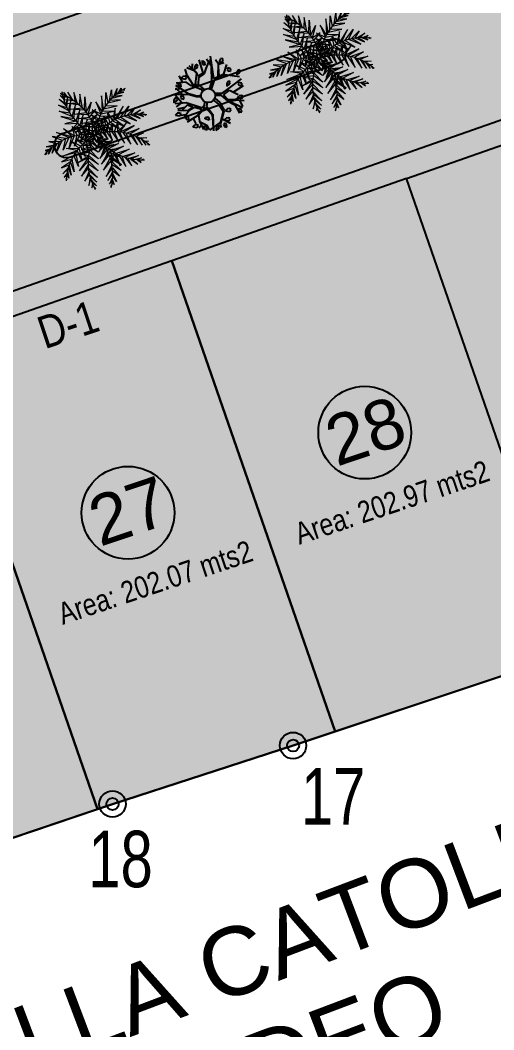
# Model space of a CAD drawing. Header units: millimetres. Extents: x 604785 to 1211550, y 1310998 to 2622648.
# Drawn here: x 604979.33 to 604998.45, y 1311090.21 to 1311130.97 of the extents above; entities that cross this region are included whole.
import ezdxf
from ezdxf.enums import TextEntityAlignment as Align

# ---------------------------------------------------------------- set-up
doc = ezdxf.new("R2010")
doc.units = ezdxf.units.MM
for name, color, linetype in [('ARBOLES', 102, 'Continuous'), ('CIRCULO', 1, 'Continuous'), ('FRAME 025', 7, 'Continuous'), ('PALME-1', 82, 'Continuous'), ('ROTULOS LOTES', 1, 'Continuous'), ('TEXTO 2', 7, 'Continuous')]:
    doc.layers.add(name, color=color, linetype=linetype)
doc.styles.add('PUNTOS PI', font='arial.ttf', dxfattribs={"height": 2.75})
doc.styles.add('ROTULOS', font='arial.ttf', dxfattribs={"height": 3})
doc.styles.add('TSN - Arial Narrow', font='ARIALN.TTF')
doc.styles.add('TSN - Swis721 LtCn BT', font='swisscl.ttf')

# ---------------------------------------------------------------- blocks, each defined once
blk = doc.blocks.new('A$C48C97B70')
at = {"layer": 'PALME-1', "lineweight": 5}
for p, q in [((2.072, 6.54), (2.171, 6.533)), ((2.216, 6.497), (2.072, 6.54)), ((2.109, 6.384), (2.41, 6.325)), ((2.556, 6.176), (2.109, 6.384)), ((2.315, 6.6), (2.309, 6.418)), ((2.41, 6.325), (2.315, 6.6)), ((2.552, 6.547), (2.605, 6.122)), ((2.687, 6.026), (2.552, 6.547)), ((2.903, 6.407), (2.793, 5.89)), ((2.912, 5.72), (2.903, 6.407)), ((2.171, 6.148), (2.687, 6.026)), ((2.793, 5.89), (2.171, 6.148)), ((2.251, 5.877), (2.912, 5.72)), ((3.009, 5.561), (2.251, 5.877)), ((3.221, 6.198), (3.009, 5.561)), ((3.129, 5.334), (3.221, 6.198)), ((3.21, 5.152), (3.477, 5.948)), ((3.477, 5.948), (3.277, 4.976)), ((2.388, 5.472), (3.129, 5.334)), ((3.21, 5.152), (2.388, 5.472)), ((2.535, 5.1), (3.277, 4.976)), ((3.328, 4.818), (2.535, 5.1)), ((3.277, 4.976), (3.756, 5.506)), ((3.756, 5.506), (3.328, 4.818)), ((2.683, 4.767), (3.377, 4.635)), ((3.409, 4.484), (2.683, 4.767)), ((3.909, 4.977), (3.328, 4.818)), ((3.377, 4.635), (3.909, 4.977)), ((3.925, 4.65), (3.409, 4.484)), ((3.435, 4.33), (3.925, 4.65)), ((4.516, 3.959), (4.561, 4.59)), ((4.561, 4.59), (4.7, 4.004)), ((5.099, 4.709), (4.7, 4.004)), ((4.863, 4.035), (5.099, 4.709)), ((5.621, 4.675), (4.863, 4.035)), ((5.049, 4.06), (5.621, 4.675)), ((5.248, 4.076), (5.963, 4.571)), ((5.963, 4.571), (5.505, 4.079)), ((0.485, 3.926), (0.936, 3.651)), ((1.136, 3.706), (0.485, 3.926)), ((0.788, 4.157), (1.318, 3.745)), ((1.572, 3.782), (0.788, 4.157)), ((1.109, 4.315), (1.959, 3.803)), ((1.771, 3.798), (1.109, 4.315)), ((1.619, 4.431), (2.125, 3.798)), ((1.959, 3.803), (1.619, 4.431)), ((2.169, 4.399), (2.125, 3.798)), ((2.314, 3.783), (2.169, 4.399)), ((2.483, 4.305), (2.467, 3.763)), ((2.621, 3.736), (2.483, 4.305)), ((2.742, 4.179), (2.773, 3.702)), ((2.911, 3.665), (2.742, 4.179)), ((2.871, 4.392), (3.435, 4.33)), ((3.454, 4.176), (2.871, 4.392)), ((2.956, 4.034), (3.027, 3.628)), ((3.19, 3.57), (2.956, 4.034)), ((3.012, 4.138), (3.464, 4.032)), ((3.469, 3.911), (3.012, 4.138)), ((3.181, 3.857), (3.468, 3.739)), ((3.462, 3.617), (3.181, 3.857)), ((3.893, 4.364), (3.454, 4.176)), ((3.464, 4.032), (3.893, 4.364)), ((3.468, 3.739), (3.827, 4.113)), ((3.827, 4.113), (3.469, 3.911)), ((3.685, 3.61), (3.842, 4.104)), ((3.842, 4.104), (3.836, 3.693)), ((3.945, 3.747), (4.03, 4.282)), ((4.03, 4.282), (4.076, 3.806)), ((4.221, 3.864), (4.266, 4.448)), ((4.544, 3.399), (4.221, 3.864)), ((4.266, 4.448), (4.368, 3.915)), ((4.368, 3.915), (4.964, 3.413)), ((4.964, 3.413), (4.516, 3.959)), ((4.7, 4.004), (5.327, 3.442)), ((5.327, 3.442), (4.863, 4.035)), ((5.049, 4.06), (5.724, 3.492)), ((5.724, 3.492), (5.248, 4.076)), ((5.505, 4.079), (6.145, 3.565)), ((5.691, 4.07), (6.298, 4.391)), ((6.145, 3.565), (5.691, 4.07)), ((6.298, 4.391), (5.897, 4.047)), ((5.897, 4.047), (6.422, 3.625)), ((6.068, 4.019), (6.59, 4.15)), ((6.422, 3.625), (6.068, 4.019)), ((6.59, 4.15), (6.19, 3.993)), ((6.261, 3.976), (6.658, 3.683)), ((6.462, 3.919), (6.749, 3.967)), ((6.658, 3.683), (6.462, 3.919)), ((6.749, 3.967), (6.592, 3.874)), ((6.706, 3.831), (6.813, 3.725)), ((0.172, 3.309), (0.083, 3.188)), ((0.083, 3.188), (0.123, 3.278)), ((0.108, 3.437), (0.277, 3.37)), ((0.398, 3.434), (0.108, 3.437)), ((0.236, 3.642), (0.655, 3.551)), ((0.772, 3.596), (0.236, 3.642)), ((0.588, 3.523), (0.242, 3.171)), ((0.242, 3.171), (0.398, 3.434)), ((0.936, 3.651), (0.485, 3.15)), ((0.485, 3.15), (0.772, 3.596)), ((1.318, 3.745), (0.768, 3.135)), ((0.768, 3.135), (1.136, 3.706)), ((1.771, 3.798), (1.195, 3.13)), ((1.195, 3.13), (1.572, 3.782)), ((1.595, 3.144), (1.959, 3.803)), ((2.125, 3.798), (1.595, 3.144)), ((1.958, 3.173), (2.314, 3.783)), ((2.467, 3.763), (1.958, 3.173)), ((2.375, 3.225), (2.621, 3.736)), ((2.773, 3.702), (2.375, 3.225)), ((2.661, 3.273), (2.911, 3.665)), ((3.027, 3.628), (2.661, 3.273)), ((3.248, 3.258), (2.731, 3.212)), ((2.731, 3.212), (3.134, 3.129)), ((2.982, 3.339), (3.19, 3.57)), ((3.302, 3.524), (2.982, 3.339)), ((3.387, 2.981), (3.248, 3.258)), ((3.333, 3.347), (3.387, 2.981)), ((3.534, 3.189), (3.34, 2.708)), ((3.494, 3.304), (3.845, 3.186)), ((3.845, 3.186), (3.534, 3.189)), ((3.581, 3.546), (3.927, 3.415)), ((3.927, 3.415), (3.685, 3.61)), ((3.836, 3.693), (4.254, 3.401)), ((4.254, 3.401), (3.945, 3.747)), ((4.076, 3.806), (4.544, 3.399)), ((6.813, 3.725), (6.759, 3.809)), ((2.103, 2.613), (2.646, 2.352)), ((2.729, 2.522), (2.103, 2.613)), ((2.305, 2.87), (2.804, 2.657)), ((2.885, 2.79), (2.305, 2.87)), ((2.517, 3.065), (2.973, 2.919)), ((3.058, 3.034), (2.517, 3.065)), ((2.804, 2.657), (3.166, 1.967)), ((3.27, 2.374), (2.885, 2.79)), ((2.973, 2.919), (3.27, 2.374)), ((3.331, 2.658), (3.058, 3.034)), ((3.134, 3.129), (3.331, 2.658)), ((3.34, 2.708), (3.598, 3.029)), ((3.647, 2.918), (3.373, 2.451)), ((3.373, 2.451), (3.71, 2.789)), ((3.785, 2.652), (3.45, 2.173)), ((3.598, 3.029), (4.106, 2.989)), ((4.106, 2.989), (3.647, 2.918)), ((3.71, 2.789), (4.331, 2.805)), ((4.331, 2.805), (3.785, 2.652)), ((1.792, 1.596), (2.581, 2.199)), ((2.516, 2.023), (1.792, 1.596)), ((1.871, 2.113), (2.646, 2.352)), ((2.581, 2.199), (1.871, 2.113)), ((2.516, 2.023), (2.926, 1.242)), ((3.06, 1.619), (2.581, 2.199)), ((2.646, 2.352), (3.06, 1.619)), ((3.166, 1.967), (2.729, 2.522)), ((3.45, 2.173), (3.866, 2.519)), ((3.953, 2.391), (3.586, 1.876)), ((3.586, 1.876), (4.066, 2.239)), ((3.866, 2.519), (4.646, 2.527)), ((3.926, 1.441), (4.066, 2.239)), ((4.172, 2.112), (3.926, 1.441)), ((4.646, 2.527), (3.953, 2.391)), ((4.066, 2.239), (4.908, 2.274)), ((4.908, 2.274), (4.172, 2.112)), ((4.35, 1.136), (4.172, 2.112)), ((4.3, 1.974), (5.183, 1.983)), ((4.3, 1.974), (4.35, 1.136)), ((5.183, 1.983), (4.444, 1.835)), ((2.457, 1.832), (1.821, 1.24)), ((1.821, 1.24), (2.399, 1.582)), ((2.369, 1.398), (1.925, 0.874)), ((2.764, 0.846), (2.369, 1.398)), ((2.399, 1.582), (2.764, 0.846)), ((2.926, 1.242), (2.457, 1.832)), ((4.444, 1.835), (4.68, 0.999)), ((4.68, 0.999), (4.639, 1.669)), ((4.639, 1.669), (5.461, 1.659)), ((5.461, 1.659), (4.789, 1.558)), ((4.789, 1.558), (5.053, 0.924)), ((5.053, 0.924), (4.963, 1.444)), ((4.963, 1.444), (5.636, 1.437)), ((5.636, 1.437), (5.112, 1.358)), ((5.112, 1.358), (5.431, 0.925)), ((5.431, 0.925), (5.223, 1.3)), ((1.925, 0.874), (2.347, 1.192)), ((2.338, 1.019), (2.097, 0.538)), ((2.097, 0.538), (2.337, 0.894)), ((2.647, 0.589), (2.338, 1.019)), ((2.338, 0.821), (2.539, 0.37)), ((2.347, 1.192), (2.647, 0.589)), ((5.289, 1.268), (5.782, 1.241)), ((5.782, 1.241), (5.48, 1.184)), ((5.48, 1.184), (5.67, 0.964)), ((5.67, 0.964), (5.609, 1.136)), ((5.724, 1.097), (5.874, 1.11)), ((5.874, 1.11), (5.78, 1.08)), ((2.351, 0.612), (2.242, 0.343)), ((2.242, 0.343), (2.366, 0.476)), ((2.539, 0.37), (2.351, 0.612)), ((2.384, 0.355), (2.464, 0.229)), ((2.464, 0.229), (2.394, 0.298))]:
    blk.add_line(p, q, dxfattribs=at)
for points in [[(2.155, 6.219), (2.027, 6.48), (2.16, 6.356)], [(2.156, 6.01), (2.325, 6.474), (2.155, 6.219)], [(2.17, 6.478), (2.241, 6.61), (2.176, 6.535)], [(2.227, 5.436), (1.748, 5.928), (2.191, 5.641)], [(2.17, 5.812), (1.897, 6.276), (2.16, 5.937)], [(2.191, 5.641), (2.448, 6.263), (2.17, 5.812)], [(2.271, 5.255), (2.584, 6.015), (2.227, 5.436)], [(4.545, 5.014), (4.834, 5.833), (4.75, 5.166)], [(4.907, 5.267), (5.211, 5.884), (5.087, 5.37)], [(5.242, 5.447), (5.588, 5.859), (5.357, 5.498)], [(5.621, 5.597), (5.824, 5.804), (5.752, 5.637)], [(2.418, 4.824), (1.666, 5.198), (2.495, 4.652)], [(2.346, 5.01), (1.67, 5.556), (2.271, 5.255)], [(2.418, 4.824), (2.773, 5.631), (2.346, 5.01)], [(2.57, 4.504), (2.932, 5.265), (2.495, 4.652)], [(4.256, 4.754), (4.053, 5.439), (4.142, 4.634)], [(4.393, 4.884), (4.496, 5.717), (4.256, 4.754)], [(4.75, 5.166), (5.571, 5.125), (4.907, 5.267)], [(5.087, 5.37), (5.76, 5.335), (5.242, 5.447)], [(5.424, 5.526), (5.918, 5.521), (5.621, 5.597)], [(5.87, 5.669), (6.018, 5.646), (5.926, 5.682)], [(2.495, 4.652), (1.781, 4.688), (2.57, 4.504)], [(2.665, 4.34), (2.047, 4.205), (2.57, 4.504)], [(2.749, 4.211), (3.062, 4.925), (2.665, 4.34)], [(2.936, 3.961), (3.195, 4.526), (2.84, 4.084)], [(3.681, 3.983), (3.437, 4.467), (3.752, 4.108)], [(3.836, 4.239), (3.531, 4.739), (3.925, 4.367)], [(4.019, 4.489), (3.686, 5.027), (4.142, 4.634)], [(3.925, 4.367), (4.703, 4.31), (4.019, 4.489)], [(4.142, 4.634), (4.98, 4.546), (4.256, 4.754)], [(4.393, 4.884), (5.273, 4.819), (4.545, 5.014)], [(2.84, 4.084), (2.267, 3.963), (2.749, 4.211)], [(3.03, 3.852), (2.492, 3.783), (2.936, 3.961)], [(3.112, 3.763), (3.275, 4.247), (3.03, 3.852)], [(3.325, 3.56), (3.354, 3.929), (3.235, 3.642)], [(3.551, 3.72), (3.388, 4.212), (3.624, 3.876)], [(3.624, 3.876), (4.134, 3.884), (3.681, 3.983)], [(3.752, 4.108), (4.371, 4.052), (3.836, 4.239)], [(4.023, 3.434), (4.383, 3.838), (4.165, 3.413)], [(4.318, 3.383), (4.671, 3.85), (4.469, 3.347)], [(2.338, 3.057), (1.86, 3.471), (2.176, 2.959)], [(2.614, 3.199), (2.169, 3.579), (2.474, 3.131)], [(2.892, 3.311), (2.453, 3.629), (2.757, 3.26)], [(2.757, 3.26), (2.714, 2.641), (2.614, 3.199)], [(3.173, 3.397), (2.712, 3.637), (3.007, 3.35)], [(3.235, 3.642), (2.716, 3.653), (3.112, 3.763)], [(3.007, 3.35), (2.918, 2.847), (2.892, 3.311)], [(3.291, 3.426), (3.14, 3.089), (3.173, 3.397)], [(3.524, 3.316), (3.359, 2.985), (3.577, 3.207)], [(3.504, 3.607), (3.861, 3.703), (3.551, 3.72)], [(3.577, 3.207), (4.054, 3.003), (3.645, 3.048)], [(3.608, 3.461), (3.828, 3.163), (3.73, 3.458)], [(3.73, 3.458), (4.128, 3.79), (3.902, 3.447)], [(3.902, 3.447), (4.096, 2.975), (4.023, 3.434)], [(4.165, 3.413), (4.34, 2.817), (4.318, 3.383)], [(4.469, 3.347), (4.701, 2.603), (4.618, 3.304)], [(4.618, 3.304), (4.996, 3.811), (4.797, 3.243)], [(4.951, 3.181), (5.513, 3.622), (4.797, 3.243)], [(4.797, 3.243), (5.023, 2.432), (4.951, 3.181)], [(5.122, 3.102), (5.935, 3.312), (4.951, 3.181)], [(1.737, 2.622), (0.883, 2.467), (1.554, 2.443)], [(1.889, 2.751), (1.05, 2.782), (2.039, 2.865)], [(2.039, 2.865), (1.395, 3.175), (2.176, 2.959)], [(1.889, 2.751), (1.814, 1.872), (1.737, 2.622)], [(2.176, 2.959), (2.13, 2.118), (2.039, 2.865)], [(2.474, 3.131), (2.407, 2.354), (2.338, 3.057)], [(3.735, 2.799), (3.284, 2.372), (3.778, 2.649)], [(3.645, 3.048), (3.314, 2.661), (3.689, 2.935)], [(3.689, 2.935), (4.213, 2.799), (3.735, 2.799)], [(3.778, 2.649), (4.355, 2.548), (3.815, 2.498)], [(5.122, 3.102), (5.384, 2.259), (5.298, 3.008)], [(5.298, 3.008), (6.166, 3.04), (5.516, 2.873)], [(5.516, 2.873), (5.778, 2.094), (5.667, 2.764)], [(5.667, 2.764), (6.352, 2.708), (5.829, 2.634)], [(5.829, 2.634), (6.043, 1.995), (5.957, 2.518)], [(1.198, 2.002), (0.737, 1.726), (1.13, 1.897)], [(1.429, 2.305), (0.772, 2.102), (1.299, 2.143)], [(1.299, 2.143), (1.227, 1.473), (1.198, 2.002)], [(1.554, 2.443), (1.465, 1.626), (1.429, 2.305)], [(3.872, 2.159), (3.253, 1.588), (3.887, 1.994)], [(3.815, 2.498), (3.259, 1.952), (3.845, 2.347)], [(3.845, 2.347), (4.468, 2.241), (3.872, 2.159)], [(3.887, 1.994), (4.536, 1.694), (3.872, 2.159)], [(3.895, 1.806), (4.452, 1.178), (3.887, 1.994)], [(5.957, 2.518), (6.468, 2.348), (6.047, 2.431)], [(6.097, 2.378), (6.274, 1.917), (6.236, 2.221)], [(6.236, 2.221), (6.503, 2.108), (6.321, 2.114)], [(6.394, 2.016), (6.426, 1.87), (6.427, 1.969)], [(0.99, 1.652), (0.753, 1.484), (0.93, 1.529)], [(0.88, 1.418), (0.879, 1.268), (0.858, 1.364)], [(1.092, 1.835), (1.018, 1.347), (0.99, 1.652)], [(3.895, 1.806), (3.264, 1.188), (3.891, 1.606)], [(3.87, 1.351), (3.296, 0.762), (3.843, 1.166)], [(3.891, 1.606), (4.315, 0.848), (3.87, 1.351)], [(3.8, 0.963), (3.329, 0.481), (3.756, 0.796)], [(3.756, 0.796), (3.836, 0.264), (3.718, 0.676)], [(3.843, 1.166), (4.104, 0.531), (3.8, 0.963)], [(3.694, 0.607), (3.365, 0.24), (3.618, 0.413)], [(3.507, 0.179), (3.392, 0.083), (3.48, 0.128)], [(3.618, 0.413), (3.639, 0.123), (3.562, 0.288)]]:
    blk.add_lwpolyline(points, dxfattribs=at)
for centre, start, end in [((5.589, 6.144), 171.01045, 231.44645), ((6.694, 2.334), 100.47619, 160.91219), ((4.041, 0.074), 99.94926, 160.38526), ((0.46, 1.763), 329.11631, 29.5523), ((3.594, 0.025), 32.00062, 92.43661)]:
    blk.add_arc(centre, 3.435, start, end, dxfattribs=at)
at = {"layer": 'PALME-1', "lineweight": 5, "extrusion": (0, 0, -1)}
for centre, major_axis, start_param, end_param in [((0.035, 3.843), (2.429, 2.429), -0.156897, 0.89791), ((1.947, 0.368), (-2.429, 2.429), 0.182844, 1.237651), ((5.421, 0.645), (-2.429, 2.429), 0.173647, 1.228454), ((5.771, 0.927), (2.429, 2.429), 3.700109, 4.754916), ((6.759, 4.372), (-2.429, 2.429), 4.173367, 5.228174)]:
    blk.add_ellipse(centre, major_axis=major_axis, ratio=1, start_param=start_param, end_param=end_param, dxfattribs=at)
blk = doc.blocks.new('p_arbol04')
at = {"layer": 'ARBOLES'}
for p, q in [((-1.138, 1.515), (-1.476, 1.85)), ((-1.41, 1.113), (-1.364, 1.898)), ((-1.003, 0.765), (-1.206, 2.042)), ((-0.408, 1.55), (-1.03, 2.13)), ((-0.623, 1.751), (-0.408, 2.362)), ((-0.178, 0.97), (0.051, 1.875)), ((0.051, 1.875), (0.346, 2.362)), ((0.761, 1.696), (0.543, 2.316)), ((0.739, 1.388), (0.805, 2.293)), ((0.772, 1.945), (1.1, 2.177)), ((0.778, 1.371), (0.783, 1.942)), ((1.121, 1.006), (1.721, 1.988)), ((-1.718, 0.414), (-2.406, 1.04)), ((-1.98, 0.646), (-1.849, 1.574)), ((-1.07, 0.749), (-1.815, 1.547)), ((-0.375, 1.086), (-0.408, 1.55)), ((-0.047, 0.205), (-0.375, 1.086)), ((-0.014, 0.623), (-0.178, 0.97)), ((-0.014, 0.623), (0.018, 0.878)), ((0.018, 0.878), (0.739, 1.388)), ((0.117, 0.646), (0.608, 1.04)), ((0.608, 1.04), (1.158, 0.873)), ((0.636, 1.196), (0.778, 1.371)), ((0.704, 1.166), (0.636, 1.196)), ((0.708, 1.165), (1.121, 1.006)), ((1.158, 0.873), (1.571, 1.059)), ((2.581, 1.481), (1.362, 0.043)), ((1.571, 1.059), (2.283, 1.298)), ((1.984, 0.831), (2.181, 1.574)), ((1.984, 0.831), (2.41, 1.295)), ((2.541, 0.507), (2.64, 0.947)), ((-2.489, -0.25), (-2.832, 0.066)), ((-2.144, -0.12), (-2.668, 0.507)), ((-2.077, 0.227), (-2.603, 0.599)), ((-2.079, 0.738), (-2.537, 0.808)), ((-1.768, 0.206), (-2.439, 0.251)), ((-1.768, 0.206), (-1.62, -0.236)), ((-1.194, -0.839), (-1.718, 0.414)), ((-0.777, 0.094), (-1.07, 0.749)), ((-0.71, 0.11), (-1.003, 0.765)), ((-0.515, -0.225), (-0.777, 0.094)), ((-0.425, -0.127), (-0.71, 0.11)), ((-0.057, 0.021), (-0.047, 0.205)), ((0.136, -0.002), (0.117, 0.646)), ((1.034, -0.05), (1.984, 0.831)), ((1.362, 0.043), (1.722, -0.143)), ((1.722, -0.143), (2.541, 0.507)), ((1.82, -0.189), (2.383, 0.381)), ((2.541, 0.507), (2.934, 0.275)), ((-1.882, -1.048), (-2.898, -0.746)), ((-2.046, -0.213), (-2.865, -0.282)), ((-1.62, -0.236), (-2.144, -0.12)), ((-1.554, -0.375), (-2.046, -0.213)), ((-1.259, -0.955), (-1.554, -0.375)), ((-0.866, -0.885), (-1.194, -0.839)), ((-0.866, -0.885), (-0.616, -0.706)), ((0.496, -0.29), (1.034, -0.05)), ((0.551, -0.431), (1.132, -0.189)), ((1.132, -0.189), (1.362, -0.12)), ((1.362, -0.12), (2.246, -0.468)), ((1.82, -0.189), (2.214, -0.352)), ((2.214, -0.352), (3, -0.027)), ((2.246, -0.468), (2.934, -1.488)), ((-2.313, -0.92), (-2.505, -1.372)), ((-2.144, -1.465), (-2.439, -2.184)), ((-2.153, -1.476), (-1.98, -2.161)), ((-1.816, -1.071), (-2.144, -1.465)), ((-1.259, -0.978), (-1.882, -1.048)), ((-0.995, -1.071), (-1.816, -1.071)), ((-0.925, -1.07), (-1.039, -1.872)), ((-0.995, -1.07), (-0.925, -1.07)), ((-0.803, -1.07), (-0.978, -1.928)), ((-0.803, -1.071), (-0.801, -1.071)), ((-0.53, -0.911), (-0.801, -1.071)), ((-0.036, -1.178), (0.018, -1.72)), ((0.182, -1.14), (0.182, -1.72)), ((0.394, -1.003), (0.706, -1.349)), ((0.866, -1.332), (0.474, -0.903)), ((0.706, -1.349), (0.706, -2.138)), ((0.87, -1.512), (0.805, -2.045)), ((0.866, -1.332), (1.886, -1.558)), ((0.87, -1.512), (1.493, -1.628)), ((1.493, -1.628), (1.722, -2.416)), ((1.886, -1.558), (2.902, -1.744)), ((-2.287, -1.813), (-2.636, -1.813)), ((-1.98, -2.161), (-2.144, -2.509)), ((-0.978, -1.928), (-1.955, -2.892)), ((-1.525, -2.442), (-1.759, -2.685)), ((-1.152, -2.045), (-1.536, -2.447)), ((-0.047, -2.416), (-1.194, -2.973)), ((-1.039, -1.872), (-1.152, -2.045)), ((-0.178, -2.393), (-1.03, -2.857)), ((0.018, -1.72), (-0.178, -2.393)), ((0.182, -1.72), (-0.047, -2.416)), ((0.706, -2.138), (0.87, -2.787)), ((0.805, -2.045), (1.165, -2.44)), ((0.805, -2.231), (1.132, -3.437)), ((0.805, -2.231), (1.328, -2.67)), ((1.165, -2.44), (1.657, -3.135)), ((1.591, -1.966), (2.574, -2.254)), ((-1.03, -2.857), (-2.144, -2.602)), ((-0.735, -2.764), (-0.539, -3.53)), ((0.87, -2.787), (0.608, -3.553)), ((1.427, -2.811), (1.198, -3.367))]:
    blk.add_line(p, q, dxfattribs=at)
at = {"layer": 'ARBOLES', "color": 1}
for p, q in [((-0.965, 2.011), (-1.091, 1.802)), ((-1.091, 1.802), (-0.979, 1.616)), ((-0.979, 1.616), (-0.829, 1.802)), ((-0.965, 2.011), (-0.866, 1.988)), ((-0.829, 1.802), (-0.866, 1.988)), ((-0.431, 2.094), (-0.267, 1.802)), ((-0.431, 2.094), (-0.229, 2.094)), ((-0.267, 1.802), (-0.042, 1.802)), ((-0.079, 1.961), (-0.229, 2.094)), ((-0.042, 1.802), (-0.079, 1.961)), ((1.008, 1.882), (0.858, 1.749)), ((0.858, 1.749), (1.083, 1.696)), ((1.196, 1.935), (1.008, 1.882)), ((1.083, 1.696), (1.271, 1.722)), ((1.308, 1.855), (1.196, 1.935)), ((1.271, 1.722), (1.308, 1.855)), ((1.772, 1.719), (1.646, 1.51)), ((1.772, 1.719), (1.87, 1.696)), ((-2.254, 1.324), (-2.404, 1.191)), ((-2.404, 1.191), (-2.179, 1.138)), ((-2.066, 1.377), (-2.254, 1.324)), ((-2.179, 1.138), (-1.991, 1.165)), ((-1.954, 1.298), (-2.066, 1.377)), ((-1.991, 1.165), (-1.954, 1.298)), ((-1.691, 1.085), (-1.729, 0.953)), ((-1.729, 0.953), (-1.616, 0.767)), ((-1.541, 1.112), (-1.691, 1.085)), ((-1.579, 0.793), (-1.466, 0.899)), ((-1.466, 0.899), (-1.541, 1.112)), ((1.646, 1.51), (1.758, 1.324)), ((1.758, 1.324), (1.908, 1.51)), ((1.908, 1.51), (1.87, 1.696)), ((-3.093, 0.395), (-2.928, 0.103)), ((-3.093, 0.395), (-2.891, 0.395)), ((-2.928, 0.103), (-2.703, 0.103)), ((-2.741, 0.262), (-2.891, 0.395)), ((-2.703, 0.103), (-2.741, 0.262)), ((-1.616, 0.767), (-1.579, 0.793)), ((2.808, 0.634), (2.658, 0.501)), ((2.658, 0.501), (2.883, 0.448)), ((2.995, 0.687), (2.808, 0.634)), ((2.883, 0.448), (3.07, 0.475)), ((3.108, 0.608), (2.995, 0.687)), ((3.07, 0.475), (3.108, 0.608)), ((-2.614, -0.298), (-2.741, -0.507)), ((-2.741, -0.507), (-2.628, -0.693)), ((-2.628, -0.693), (-2.479, -0.507)), ((-2.614, -0.298), (-2.516, -0.322)), ((-2.479, -0.507), (-2.516, -0.322)), ((2.695, -0.322), (2.658, -0.454)), ((2.658, -0.454), (2.77, -0.64)), ((2.845, -0.295), (2.695, -0.322)), ((2.77, -0.64), (2.808, -0.613)), ((2.808, -0.613), (2.92, -0.507)), ((2.92, -0.507), (2.845, -0.295)), ((-2.868, -1.357), (-2.703, -1.649)), ((-2.868, -1.357), (-2.666, -1.357)), ((-2.703, -1.649), (-2.479, -1.649)), ((-2.516, -1.489), (-2.666, -1.357)), ((-2.479, -1.649), (-2.516, -1.489)), ((-1.669, -1.683), (-1.552, -1.621)), ((-1.61, -1.869), (-1.669, -1.683)), ((-1.552, -1.621), (-1.406, -1.724)), ((1.758, -1.091), (1.608, -1.224)), ((1.608, -1.224), (1.833, -1.277)), ((1.945, -1.038), (1.758, -1.091)), ((1.833, -1.277), (2.02, -1.251)), ((2.058, -1.118), (1.945, -1.038)), ((2.02, -1.251), (2.058, -1.118)), ((3.033, -1.091), (2.883, -1.224)), ((2.883, -1.224), (3.108, -1.277)), ((3.22, -1.038), (3.033, -1.091)), ((3.108, -1.277), (3.295, -1.251)), ((3.333, -1.118), (3.22, -1.038)), ((3.295, -1.251), (3.333, -1.118)), ((-2.239, -2.024), (-2.366, -2.233)), ((-2.366, -2.233), (-2.254, -2.418)), ((-2.254, -2.418), (-2.104, -2.233)), ((-2.239, -2.024), (-2.141, -2.047)), ((-2.104, -2.233), (-2.141, -2.047)), ((-1.523, -2.014), (-1.61, -1.869)), ((-1.406, -1.869), (-1.523, -2.014)), ((-1.406, -1.724), (-1.406, -1.869)), ((-0.019, -2.525), (0.146, -2.817)), ((-0.019, -2.525), (0.183, -2.525)), ((0.333, -2.657), (0.183, -2.525)), ((1.481, -2.551), (1.646, -2.843)), ((1.481, -2.551), (1.683, -2.551)), ((1.833, -2.684), (1.683, -2.551)), ((2.395, -1.834), (2.358, -1.967)), ((2.358, -1.967), (2.47, -2.153)), ((2.545, -1.808), (2.395, -1.834)), ((2.47, -2.153), (2.508, -2.126)), ((2.508, -2.126), (2.62, -2.02)), ((2.62, -2.02), (2.545, -1.808)), ((-1.654, -2.896), (-1.804, -3.029)), ((-1.804, -3.029), (-1.579, -3.082)), ((-1.466, -2.843), (-1.654, -2.896)), ((-1.579, -3.082), (-1.391, -3.055)), ((-1.354, -2.923), (-1.466, -2.843)), ((-1.391, -3.055), (-1.354, -2.923)), ((-1.194, -2.973), (-1.325, -3.182)), ((-0.979, -3.162), (-1.091, -3.347)), ((-1.091, -3.347), (-0.979, -3.533)), ((-0.866, -3.162), (-0.979, -3.135)), ((-0.979, -3.533), (-0.829, -3.347)), ((-0.829, -3.347), (-0.866, -3.162)), ((-0.656, -2.976), (-0.491, -3.268)), ((-0.656, -2.976), (-0.454, -2.976)), ((-0.491, -3.268), (-0.267, -3.268)), ((-0.304, -3.109), (-0.454, -2.976)), ((-0.267, -3.268), (-0.304, -3.109)), ((0.146, -2.817), (0.371, -2.817)), ((0.371, -2.817), (0.333, -2.657)), ((0.797, -3.245), (0.671, -3.454)), ((0.797, -3.245), (0.896, -3.268)), ((0.933, -3.454), (0.896, -3.268)), ((1.646, -2.843), (1.87, -2.843)), ((1.87, -2.843), (1.833, -2.684)), ((0.671, -3.454), (0.783, -3.639)), ((0.783, -3.639), (0.933, -3.454))]:
    blk.add_line(p, q, dxfattribs=at)
at = {"layer": 'ARBOLES'}
blk.add_circle((-0.03, -0.578), 0.6, dxfattribs=at)

msp = doc.modelspace()

# ---------------------------------------------------------------- hatches: boundary and pattern name
at = {"true_color": 0xafd9aa}
h = msp.add_hatch(color=9, dxfattribs=at)
h.dxf.hatch_style = 1
h.paths.add_polyline_path([(604911.704, 1311128.963), (604908.616, 1311133.702), (604904.8, 1311139.56), (604903.378, 1311141.752), (604890.493, 1311161.615), (604887.114, 1311169.584), (604890.741, 1311171.475), (604900.681, 1311174.09), (604918.672, 1311177.415), (604941.484, 1311182.032), (604970.419, 1311187.096), (605001.145, 1311192.781), (605008.096, 1311168.792), (605020.289, 1311128.427), (605025.004, 1311113.224), (604990.344, 1311101.683), (604983.054, 1311099.323), (604967.143, 1311093.947), (604940.498, 1311085), (604933.737, 1311094.578), (604921.226, 1311114.213), (604916.727, 1311121.222), (604912.283, 1311128.072, -0.999015)])
at = {"true_color": 0xebebeb}
h = msp.add_hatch(color=7, dxfattribs=at)
h.dxf.hatch_style = 1
h.paths.add_polyline_path([(605009.736, 1311130.79), (605008.484, 1311134.36, 0.318731), (605008.079, 1311134.564), (605000.05, 1311131.782, -0.362883), (604999.165, 1311132.176), (604997.435, 1311137.108), (604991.49, 1311135.772, -0.378986), (604990.948, 1311134.493), (604960.118, 1311123.683), (604963.331, 1311114.519)])
h.paths.add_polyline_path([(604974.64, 1311123.098), (604963.839, 1311119.311, -1), (604963.508, 1311120.254), (604974.309, 1311124.042, -1)], flags=16)
h.paths.add_polyline_path([(604981.368, 1311125.457), (604992.17, 1311129.242, 1), (604991.839, 1311130.186), (604981.037, 1311126.4, 1)], flags=16)
at = {"true_color": 0x636466}
h = msp.add_hatch(color=251, dxfattribs=at)
h.dxf.hatch_style = 1
h.paths.add_polyline_path([(604990.948, 1311134.493, 0.378986), (604991.49, 1311135.772), (604990.735, 1311135.478), (604971.86, 1311128.863), (604962.423, 1311125.556), (604943.548, 1311118.941), (604942.794, 1311118.676), (604942.799, 1311118.661, 0.406774), (604944.148, 1311118.084)])
h = msp.add_hatch(color=251, dxfattribs=at)
h.dxf.hatch_style = 1
h.paths.add_polyline_path([(604975.923, 1311117.915), (604985.445, 1311121.253), (604994.929, 1311124.579), (605004.365, 1311127.888), (605010.055, 1311129.882), (605009.736, 1311130.79), (604928.756, 1311102.396), (604929.287, 1311101.562), (604940.24, 1311105.403), (604946.998, 1311107.773), (604956.644, 1311111.155), (604966.326, 1311114.55), (604966.326, 1311114.55)])
at = {"true_color": 0xf8f6af}
h = msp.add_hatch(color=51, dxfattribs=at)
h.dxf.hatch_style = 1
h.paths.add_polyline_path([(604992.17, 1311129.242, 1), (604991.839, 1311130.186), (604981.037, 1311126.4, 1), (604981.368, 1311125.457)])
at = {"true_color": 0xafd9aa}
h = msp.add_hatch(color=9, dxfattribs=at)
h.dxf.hatch_style = 1
h.paths.add_polyline_path([(605004.365, 1311127.888), (604994.929, 1311124.579), (605001.575, 1311105.423), (605011.063, 1311108.582)])
h = msp.add_hatch(color=9, dxfattribs=at)
h.dxf.hatch_style = 1
h.paths.add_polyline_path([(604994.929, 1311124.579), (604985.445, 1311121.253), (604992.039, 1311102.247), (605001.575, 1311105.423)])
h = msp.add_hatch(color=9, dxfattribs=at)
h.dxf.hatch_style = 1
h.paths.add_polyline_path([(604985.445, 1311121.253), (604975.923, 1311117.915), (604982.445, 1311099.117), (604982.55, 1311099.153, -0.081609), (604982.522, 1311099.323, -0.854546), (604983.559, 1311099.487), (604989.838, 1311101.519, -0.078431), (604989.812, 1311101.683, -0.850942), (604990.848, 1311101.851), (604992.039, 1311102.247)])
h = msp.add_hatch(color=9, dxfattribs=at)
h.dxf.hatch_style = 1
h.paths.add_polyline_path([(604975.923, 1311117.915), (604966.326, 1311114.55), (604972.81, 1311095.862), (604982.445, 1311099.117)])

# ---------------------------------------------------------------- linework, layer by layer
for p, q in [((604990.948, 1311134.493), (604944.086, 1311118.062)), ((605009.736, 1311130.79), (604928.756, 1311102.396)), ((604981.037, 1311126.4), (604991.839, 1311130.186)), ((604981.368, 1311125.457), (604992.17, 1311129.242))]:
    msp.add_line(p, q)
msp.add_lwpolyline([(604940.498, 1311085), (604933.737, 1311094.578), (604918.593, 1311118.346), (604911.994, 1311128.518), (604904.8, 1311139.56), (604890.493, 1311161.615), (604887.114, 1311169.584), (604890.741, 1311171.475), (604900.681, 1311174.09), (604918.672, 1311177.415), (604941.484, 1311182.032), (604970.419, 1311187.096), (605001.145, 1311192.781), (605008.096, 1311168.792), (605020.289, 1311128.427), (605025.004, 1311113.224), (604990.344, 1311101.683), (604983.054, 1311099.323), (604967.143, 1311093.947)], close=True)
at = {"color": 4}
msp.add_lwpolyline([(604940.498, 1311085), (604933.737, 1311094.578), (604918.593, 1311118.346), (604911.994, 1311128.518), (604904.8, 1311139.56), (604890.493, 1311161.615), (604887.114, 1311169.584), (604890.741, 1311171.475), (604900.681, 1311174.09), (604918.672, 1311177.415), (604941.484, 1311182.032), (604970.419, 1311187.096), (605001.145, 1311192.781), (605008.096, 1311168.792), (605020.289, 1311128.427), (605025.004, 1311113.224), (604990.344, 1311101.683), (604983.054, 1311099.323), (604967.143, 1311093.947)], close=True, dxfattribs=at)
for points in [[(604994.929, 1311124.579), (605004.365, 1311127.888), (605011.063, 1311108.582), (605001.575, 1311105.423), (604994.929, 1311124.579)], [(604994.929, 1311124.579), (604985.445, 1311121.253), (604992.039, 1311102.247), (605001.575, 1311105.423), (604994.929, 1311124.579)], [(604982.445, 1311099.117), (604983.054, 1311099.323), (604990.344, 1311101.683), (604992.039, 1311102.247), (604985.445, 1311121.253), (604975.923, 1311117.915), (604982.445, 1311099.117)], [(604972.81, 1311095.862), (604982.445, 1311099.117), (604975.923, 1311117.915), (604966.326, 1311114.55), (604972.81, 1311095.862)]]:
    msp.add_lwpolyline(points)
at = {"color": 1}
for centre in [(604993.237, 1311114.318), (604983.68, 1311111.083)]:
    msp.add_circle(centre, 1.872, dxfattribs=at)
for centre, start, end in [((604992.004, 1311129.714), 289.3187, 109.3187), ((604981.203, 1311125.928), 109.3187, 289.3187)]:
    msp.add_arc(centre, 0.5, start, end)
at = {"layer": 'CIRCULO'}
for centre, radius in [((604990.344, 1311101.683), 0.532), ((604990.344, 1311101.683), 0.243), ((604983.054, 1311099.323), 0.532), ((604983.054, 1311099.323), 0.243)]:
    msp.add_circle(centre, radius, dxfattribs=at)

# ---------------------------------------------------------------- block references
at = {"layer": 'ARBOLES', "xscale": 0.4775430794720562, "yscale": 0.4775430794720562, "zscale": 0.4775430794720562, "rotation": 48.57546149059794}
msp.add_blockref('p_arbol04', (604986.718, 1311128.122), dxfattribs=at)
at = {"layer": 'PALME-1', "xscale": -0.6407901816258526, "yscale": 0.6407901816258526, "zscale": 0.6407901816258526, "rotation": 61.92829961941003}
for p in [(604994.436, 1311130.346), (604985.377, 1311127.249)]:
    msp.add_blockref('A$C48C97B70', p, dxfattribs=at)

# ---------------------------------------------------------------- texts
at = {"color": 0, "linetype": 'Continuous', "lineweight": 25, "ltscale": 0.1, "attachment_point": 1, "rotation": 18.5755, "style": 'TSN - Arial Narrow'}
for s, insert, char_height, width in [('D-1', (604979.902, 1311118.924), 1.3111, 21.19973), ('\\pi-2.62211,l4.37019,t4.37019;Area: 202.97 mts2', (604988.663, 1311110.06), 0.87404, 14.13316), ('\\pi-2.62211,l4.37019,t4.37019;Area: 202.07 mts2', (604979.105, 1311106.826), 0.87404, 14.13316)]:
    msp.add_mtext(s, dxfattribs=dict(at, insert=insert, char_height=char_height, width=width))
at = {"layer": 'FRAME 025', "color": 0, "style": 'TSN - Swis721 LtCn BT'}
for s, p in [('17', (604990.661, 1311099.636)), ('18', (604982.079, 1311097.103))]:
    msp.add_text(s, height=2.2807, dxfattribs=at).set_placement(p, align=Align.MIDDLE_LEFT)
at = {"layer": 'ROTULOS LOTES', "color": 18, "true_color": 0x000000, "style": 'ROTULOS'}
for s, p in [('28', (604992.102, 1311112.938)), ('27', (604982.544, 1311109.704))]:
    msp.add_text(s, height=2.0142, rotation=18.5755, dxfattribs=at).set_placement(p)
at = {"layer": 'TEXTO 2', "style": 'PUNTOS PI'}
for s, p in [('CAPILLA CATOLICA', (604971.377, 1311085.217)), ('DEL RODEO', (604975.688, 1311082.18))]:
    msp.add_text(s, height=2.75, rotation=20.7397, dxfattribs=at).set_placement(p)

doc.saveas('drawing.dxf')
